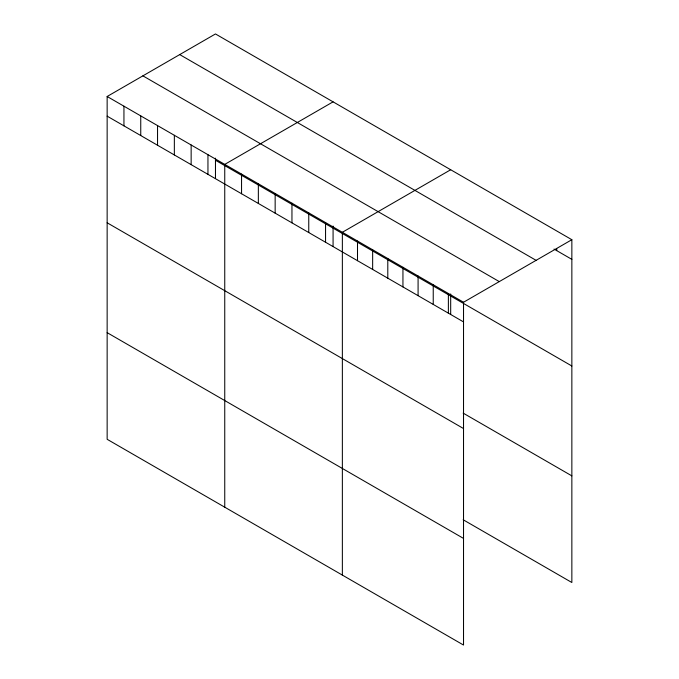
<?xml version="1.0" encoding="UTF-8"?>
<svg xmlns="http://www.w3.org/2000/svg" width="679" height="679" viewBox="0 0 679 679"><rect width="100%" height="100%" fill="white"/><g stroke="black" fill="none" stroke-linecap="round" stroke-linejoin="round"><path stroke-width="1.02" d="M107.146 96.494L463.528 302.248L463.528 645.05L107.146 439.296L107.146 96.494L215.472 33.95L571.854 239.704L571.854 582.506L463.154 519.749M333.075 101.85L224.749 164.394L224.749 507.196M450.686 169.75L342.36 232.286L342.36 575.096M463.528 302.248L571.854 239.704M554.039 249.074L571.854 259.361M179.723 54.592L536.104 260.346M142.896 75.853L499.277 281.607M215.472 160.244L571.854 365.998M107.146 116.151L463.528 321.905M463.154 413.112L571.854 475.869M107.146 222.788L463.528 428.542M107.146 332.659L463.528 538.413M556.704 248.548L556.704 250.619M450.686 293.956L450.686 314.352M448.378 293.506L448.378 313.163M433.236 284.756L433.236 304.413M418.086 276.013L418.086 295.671M402.944 267.271L402.944 286.928M387.794 258.521L387.794 278.178M372.652 249.779L372.652 269.436M357.502 241.037L357.502 260.694M333.075 226.056L333.075 246.46M325.555 222.593L325.555 242.25M308.758 212.892L308.758 232.549M291.953 203.191L291.953 222.848M275.156 193.49L275.156 213.147M258.351 183.788L258.351 203.445M241.554 174.087L241.554 193.753M215.472 158.156L215.472 178.56M207.952 154.693L207.952 174.35M191.147 144.992L191.147 164.649M174.35 135.291L174.35 154.948M157.545 125.59L157.545 145.247M140.748 115.888L140.748 135.554M123.943 106.196L123.943 125.853"/></g></svg>
